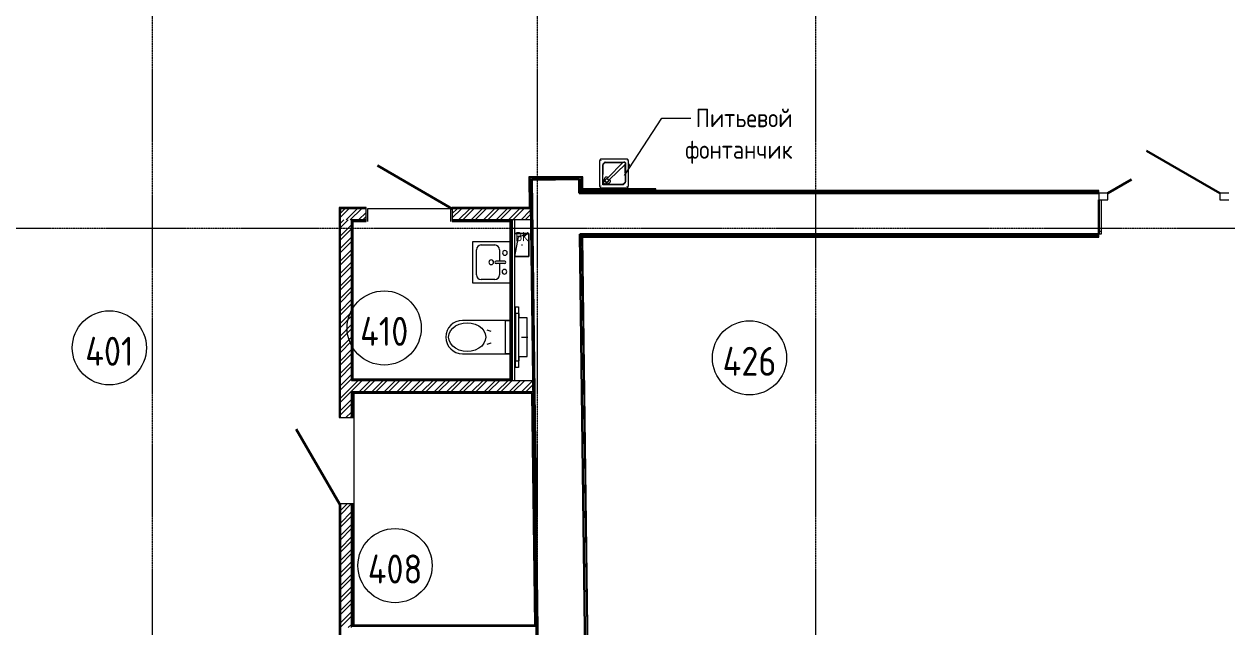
# Model space of a CAD drawing. Header units: millimetres. Extents: x -42533 to 645315, y 3457 to 82611.
# Drawn here: x 418214 to 431186, y 30641 to 37143 of the extents above; entities that cross this region are included whole.
import ezdxf

# ---------------------------------------------------------------- set-up
doc = ezdxf.new("R2010")
doc.units = ezdxf.units.MM
doc.linetypes.add('ADSK_Линия сетки', pattern=[25, 20, -2.5, 0, -2.5])
for name, color, linetype, lineweight in [('Аннотация', 7, 'Continuous', 18), ('Двери', 7, 'Continuous', 9), ('Обобщенные модели', 7, 'Continuous', 18), ('Оси', 253, 'Continuous', 9), ('Перекрытие', 7, 'Continuous', 18), ('Сантехника', 7, 'Continuous', 18), ('Стены наружные', 7, 'Continuous', 18), ('Стены несущие', 7, 'Continuous', 30), ('Стены отделка', 7, 'Continuous', 30), ('Стены штриховка', 7, 'Continuous', 9), ('ШТРИХОВКА', 252, 'Continuous', 15)]:
    doc.layers.add(name, color=color, linetype=linetype, lineweight=lineweight)
doc.layers.add('Линии', color=7, linetype='Continuous', lineweight=9, true_color=0x00a600)
doc.styles.add('GOST Common', font='GOST_Common.ttf', dxfattribs={"width": 0.9, "height": 350})
doc.styles.add('GOST Common_4', font='GOST_Common.ttf', dxfattribs={"width": 0.9, "height": 200})
doc.styles.add('GOST Common_5', font='GOST_Common.ttf', dxfattribs={"width": 0.9, "height": 200})

# ---------------------------------------------------------------- blocks, each defined once
blk = doc.blocks.new('План 4 этажа')
at = {"layer": 'Стены штриховка'}
h = blk.add_hatch(dxfattribs=at)
h.set_pattern_fill('ANSI32', color=8, scale=10)
h.set_pattern_definition([(45, (591.94, 132.37), (-67.3519, 67.3519), []), (45, (636.84, 132.37), (-67.3519, 67.3519), [])])
h.paths.add_polyline_path([(5807.97, 8715.913), (5807.97, 8835.913), (5530.47, 8835.913), (5530.47, 8715.913)])
h.paths.add_polyline_path([(7578.342, 8835.913), (6737.97, 8835.913), (6737.97, 8715.913), (7579.899, 8715.913)])
h = blk.add_hatch(dxfattribs=at)
h.set_pattern_fill('ANSI32', color=8, scale=10)
h.set_pattern_definition([(45, (567.43, 132.37), (-67.3519, 67.3519), []), (45, (612.33, 132.37), (-67.3519, 67.3519), [])])
h.paths.add_polyline_path([(5650.47, 4317.902), (5650.47, 5653.122), (5530.96, 5653.122), (5530.96, 4317.902)])
h.paths.add_polyline_path([(5530.96, 6583.122), (5650.47, 6583.122), (5650.47, 6864.322), (7603.311, 6864.489), (7602.987, 6984.489), (5650.47, 6984.322), (5650.47, 8715.913), (5530.96, 8715.913), (5530.96, 7126.202)])
at = {"layer": 'Аннотация', "color": 8, "lineweight": 9}
for p, q in [((8595.025, 9195.619), (8999.04, 9811.262)), ((8999.04, 9811.262), (9055.317, 9811.262)), ((9055.317, 9811.262), (9311.301, 9811.262))]:
    blk.add_line(p, q, dxfattribs=at)
at = {"layer": 'Двери', "color": 8, "lineweight": 30}
for p, q in [((15016.055, 9002.14), (14223.642, 9459.64)), ((6737.97, 8835.913), (5932.567, 9300.913)), ((13806.055, 9002.14), (14061.533, 9149.64)), ((5520.47, 5653.122), (5055.47, 6458.525))]:
    blk.add_line(p, q, dxfattribs=at)
at = {"layer": 'Двери', "color": 8}
for p, q in [((13711.055, 9002.14), (13711.055, 8932.14)), ((13806.055, 9002.14), (13711.055, 9002.14)), ((13806.055, 8932.14), (13806.055, 9002.14)), ((15016.055, 9002.14), (15016.055, 8932.14)), ((15111.055, 9002.14), (15016.055, 9002.14)), ((13711.055, 8932.14), (13806.055, 8932.14)), ((15016.055, 8932.14), (15111.055, 8932.14))]:
    blk.add_line(p, q, dxfattribs=at)
at = {"layer": 'Линии', "color": 8}
for centre in [(6003.635, 7549.866), (3039.738, 7335.158), (9942.824, 7227.008), (6120.5, 4986.421)]:
    blk.add_circle(centre, 400, dxfattribs=at)
at = {"layer": 'Обобщенные модели', "color": 8}
for p, q in [((7413.964, 8568.902), (7563.964, 8568.902)), ((7563.964, 8568.902), (7413.964, 8568.902)), ((7451.464, 8531.402), (7563.964, 8568.902)), ((7563.964, 8568.902), (7563.964, 8318.902)), ((7563.964, 8318.902), (7563.964, 8568.902)), ((7413.964, 8318.902), (7451.464, 8531.402)), ((7563.964, 8318.902), (7413.964, 8318.902)), ((7413.964, 8318.902), (7563.964, 8318.902))]:
    blk.add_line(p, q, dxfattribs=at)
for start, end in [(0, 180), (180, 0), (60, 165), (195, 270), (300, 0)]:
    blk.add_arc((7488.964, 8443.902), 2.5, start, end, dxfattribs=at)
at = {"layer": 'Оси', "color": 8, "linetype": 'ADSK_Линия сетки'}
for p, q in [((3506.505, -3353.101), (3506.505, 43685.833)), ((7656.505, -3353.101), (7656.505, 21427.463)), ((10656.505, -3353.101), (10656.505, 21427.463)), ((-10052.178, 8624.489), (56511.792, 8624.489))]:
    blk.add_line(p, q, dxfattribs=at)
at = {"layer": 'Перекрытие', "color": 8}
for p, q in [((6722.576, 8835.913), (5822.576, 8835.913)), ((5822.576, 8835.913), (5822.576, 8697.913)), ((6722.576, 8697.913), (6722.576, 8835.913)), ((13736.939, 8932.14), (13736.939, 8562.14)), ((13736.939, 8591.544), (13711.055, 8591.544)), ((13736.939, 8562.14), (13711.055, 8562.14))]:
    blk.add_line(p, q, dxfattribs=at)
at = {"layer": 'Сантехника', "color": 8}
for p, q in [((8326.505, 9350.14), (8326.505, 9082.14)), ((8344.505, 9354.017), (8344.505, 9355.623)), ((8346.306, 9355.872), (8345.131, 9355.872)), ((8346.998, 9353.14), (8345.139, 9353.14)), ((8615.505, 9371.14), (8347.505, 9371.14)), ((8618.505, 9352.505), (8618.505, 9350.647)), ((8636.505, 9082.14), (8636.505, 9350.14)), ((8359.88, 9094.515), (8359.88, 9309.927)), ((8361.767, 9096.402), (8363.664, 9309.927)), ((8363.98, 9319.826), (8377.818, 9333.664)), ((8366.723, 9317.084), (8380.75, 9330.733)), ((8387.718, 9337.765), (8597.255, 9337.765)), ((8387.718, 9333.522), (8574.274, 9331.585)), ((8574.274, 9331.585), (8419.805, 9172.262)), ((8437.872, 9154.194), (8599.247, 9310.639)), ((8586.238, 9336.171), (8574.274, 9331.585)), ((8597.255, 9336.567), (8589.323, 9336.567)), ((8599.247, 9310.639), (8603.911, 9322.805)), ((8599.247, 9310.639), (8600.864, 9124.728)), ((8604.307, 9325.89), (8604.307, 9329.515)), ((8605.505, 9329.312), (8604.307, 9328.114)), ((8604.307, 9328.114), (8605.505, 9329.312)), ((8605.505, 9329.515), (8605.505, 9124.728)), ((8636.551, 9316.168), (8636.551, 9317.642)), ((8636.551, 9316.373), (8636.551, 9315.069)), ((8636.551, 9309.392), (8636.551, 9312.142)), ((8636.551, 9308.842), (8636.551, 9304.442)), ((8636.551, 9308.842), (8636.551, 9304.442)), ((8636.551, 9301.142), (8636.551, 9303.892)), ((8636.551, 9298.214), (8636.551, 9296.91)), ((8636.551, 9295.642), (8636.551, 9297.115)), ((8344.505, 9079.775), (8344.505, 9081.633)), ((8361.767, 9096.402), (8359.88, 9094.515)), ((8575.292, 9094.515), (8359.88, 9094.515)), ((8575.292, 9098.659), (8361.767, 9096.402)), ((8369.377, 9128.753), (8365.941, 9112.95)), ((8380.976, 9166.191), (8365.967, 9132.791)), ((8366.24, 9112.007), (8378.242, 9100.565)), ((8370.77, 9130.347), (8369.619, 9129.196)), ((8385.524, 9133.644), (8370.017, 9129.426)), ((8371.168, 9130.577), (8386.675, 9134.795)), ((8374.908, 9130.757), (8384.066, 9139.914)), ((8379.196, 9100.312), (8394.68, 9104.523)), ((8384.066, 9139.914), (8385.601, 9141.449)), ((8385.601, 9141.449), (8393.54, 9149.388)), ((8398.471, 9121.957), (8386.478, 9133.391)), ((8387.629, 9134.542), (8399.622, 9123.108)), ((8395.088, 9104.758), (8396.238, 9105.909)), ((8395.334, 9105.213), (8398.771, 9121.014)), ((8405.279, 9118.701), (8396.319, 9109.741)), ((8399.922, 9122.165), (8396.485, 9106.364)), ((8398.182, 9100.546), (8431.6, 9115.525)), ((8405.081, 9161.698), (8402.112, 9158.73)), ((8402.317, 9158.515), (8405.002, 9161.613)), ((8406.814, 9120.236), (8405.279, 9118.701)), ((8414.753, 9128.175), (8406.814, 9120.236)), ((8415.645, 9129.067), (8412.35, 9125.772)), ((8426.977, 9139.637), (8423.88, 9136.952)), ((8424.094, 9136.747), (8427.063, 9139.716)), ((8598.184, 9118.049), (8582.192, 9101.615)), ((8601.404, 9114.829), (8585.191, 9098.615)), ((8347.505, 9061.14), (8615.505, 9061.14)), ((8616.011, 9079.14), (8617.87, 9079.14)), ((8617.879, 9076.408), (8616.704, 9076.408)), ((8618.505, 9078.263), (8618.505, 9076.657)), ((6959.87, 8483.013), (7358.964, 8483.013)), ((6959.87, 8033.013), (6959.87, 8483.013)), ((6959.87, 8033.013), (6959.87, 8483.013)), ((6959.87, 8483.013), (7358.964, 8483.013)), ((7048.77, 8444.913), (7194.77, 8444.913)), ((6997.97, 8121.913), (6997.97, 8394.113)), ((7245.57, 8394.113), (7245.57, 8270.713)), ((7302.72, 8270.713), (7210.67, 8270.713)), ((7302.72, 8245.313), (7210.67, 8245.313)), ((7245.57, 8245.313), (7245.57, 8121.913)), ((7194.77, 8071.113), (7048.77, 8071.113)), ((7358.964, 8033.013), (6959.87, 8033.013)), ((7358.964, 8033.013), (6959.87, 8033.013)), ((7420.47, 7123.975), (7420.47, 7778.975)), ((7420.47, 7778.975), (7451.47, 7778.975)), ((7460.47, 7706.475), (7420.47, 7706.475)), ((7420.47, 7706.475), (7420.47, 7196.475)), ((7451.47, 7778.975), (7451.47, 7123.975)), ((7460.47, 7659.475), (7460.47, 7706.475)), ((7545.47, 7659.475), (7460.47, 7659.475)), ((7545.47, 7243.475), (7545.47, 7659.475)), ((7358.964, 7631.475), (6847.649, 7631.475)), ((7310.726, 7271.475), (7310.726, 7631.475)), ((7310.726, 7631.475), (7358.964, 7631.475)), ((7483.77, 7451.475), (7551.77, 7451.475)), ((6847.649, 7271.475), (7358.964, 7271.475)), ((7358.964, 7271.475), (7310.726, 7271.475)), ((7420.47, 7196.475), (7460.47, 7196.475)), ((7460.47, 7243.475), (7545.47, 7243.475)), ((7460.47, 7196.475), (7460.47, 7243.475)), ((7451.47, 7123.975), (7420.47, 7123.975))]:
    blk.add_line(p, q, dxfattribs=at)
at = {"layer": 'Сантехника', "color": 8, "lineweight": 9}
for p, q in [((8636.998, 9316.373), (8636.399, 9315.774)), ((8636.399, 9297.509), (8636.998, 9296.91)), ((8637.596, 9315.774), (8636.998, 9316.373)), ((8636.998, 9306.642), (8636.998, 9316.373)), ((8636.998, 9296.91), (8636.998, 9306.642)), ((8636.998, 9296.91), (8637.596, 9297.509)), ((8638.195, 9316.373), (8637.596, 9315.774)), ((8637.596, 9306.642), (8637.596, 9315.774)), ((8637.596, 9297.509), (8637.596, 9306.642)), ((8637.596, 9297.509), (8638.195, 9296.91)), ((8638.793, 9315.774), (8638.195, 9316.373)), ((8638.195, 9306.642), (8638.195, 9316.373)), ((8638.195, 9296.91), (8638.195, 9306.642)), ((8638.195, 9296.91), (8638.793, 9297.509)), ((8639.392, 9316.373), (8638.793, 9315.774)), ((8638.793, 9306.642), (8638.793, 9315.774)), ((8638.793, 9297.509), (8638.793, 9306.642)), ((8638.793, 9297.509), (8639.392, 9296.91)), ((8639.991, 9315.774), (8639.392, 9316.373)), ((8639.392, 9306.642), (8639.392, 9316.373)), ((8639.392, 9296.91), (8639.392, 9306.642)), ((8639.392, 9296.91), (8639.991, 9297.509)), ((8640.589, 9316.373), (8639.991, 9315.774)), ((8639.991, 9306.642), (8639.991, 9315.774)), ((8639.991, 9297.509), (8639.991, 9306.642)), ((8639.991, 9297.509), (8640.589, 9296.91)), ((8641.188, 9315.774), (8640.589, 9316.373)), ((8640.589, 9306.642), (8640.589, 9316.373)), ((8640.589, 9296.91), (8640.589, 9306.642)), ((8640.589, 9296.91), (8641.188, 9297.509)), ((8641.786, 9316.373), (8641.188, 9315.774)), ((8641.188, 9306.642), (8641.188, 9315.774)), ((8641.188, 9297.509), (8641.188, 9306.642)), ((8641.188, 9297.509), (8641.786, 9296.91)), ((8642.385, 9315.774), (8641.786, 9316.373)), ((8641.786, 9306.642), (8641.786, 9316.373)), ((8641.786, 9296.91), (8641.786, 9306.642)), ((8641.786, 9296.91), (8642.385, 9297.509)), ((8642.984, 9316.373), (8642.385, 9315.774)), ((8642.385, 9306.642), (8642.385, 9315.774)), ((8642.385, 9297.509), (8642.385, 9306.642)), ((8642.385, 9297.509), (8642.984, 9296.91)), ((8643.582, 9315.774), (8642.984, 9316.373)), ((8642.984, 9306.642), (8642.984, 9316.373)), ((8642.984, 9296.91), (8642.984, 9306.642)), ((8642.984, 9296.91), (8643.582, 9297.509)), ((8644.181, 9316.373), (8643.582, 9315.774)), ((8643.582, 9306.642), (8643.582, 9315.774)), ((8643.582, 9297.509), (8643.582, 9306.642)), ((8643.582, 9297.509), (8644.181, 9296.91)), ((8644.779, 9315.774), (8644.181, 9316.373)), ((8644.181, 9306.642), (8644.181, 9316.373)), ((8644.181, 9296.91), (8644.181, 9306.642)), ((8644.181, 9296.91), (8644.779, 9297.509)), ((8645.378, 9316.373), (8644.779, 9315.774)), ((8644.779, 9306.642), (8644.779, 9315.774)), ((8644.779, 9297.509), (8644.779, 9306.642)), ((8644.779, 9297.509), (8645.378, 9296.91)), ((8645.977, 9315.774), (8645.378, 9316.373)), ((8645.378, 9306.642), (8645.378, 9316.373)), ((8645.378, 9296.91), (8645.378, 9306.642)), ((8645.378, 9296.91), (8645.977, 9297.509)), ((8646.575, 9316.373), (8645.977, 9315.774)), ((8645.977, 9306.642), (8645.977, 9315.774)), ((8645.977, 9297.509), (8645.977, 9306.642)), ((8645.977, 9297.509), (8646.575, 9296.91)), ((8646.575, 9306.642), (8646.575, 9316.373)), ((8646.575, 9314.142), (8646.575, 9306.642)), ((8646.575, 9306.642), (8646.575, 9299.142)), ((8646.575, 9296.91), (8646.575, 9306.642))]:
    blk.add_line(p, q, dxfattribs=at)
at = {"layer": 'Сантехника', "color": 8, "flags": 128}
for points in [[(8347.505, 9371.14), (8346.665, 9371.123), (8345.827, 9371.073), (8344.991, 9370.989), (8344.159, 9370.872), (8343.333, 9370.721), (8342.513, 9370.538), (8341.701, 9370.322), (8340.899, 9370.074), (8340.107, 9369.794), (8339.327, 9369.482), (8338.56, 9369.14), (8337.807, 9368.767), (8337.07, 9368.364), (8336.35, 9367.932), (8335.647, 9367.472), (8334.964, 9366.984), (8334.3, 9366.469), (8333.658, 9365.928), (8333.037, 9365.362), (8332.44, 9364.771), (8331.867, 9364.157), (8331.319, 9363.52), (8330.797, 9362.862), (8330.302, 9362.184), (8329.834, 9361.486), (8329.394, 9360.771), (8328.984, 9360.038), (8328.603, 9359.289), (8328.252, 9358.526), (8327.932, 9357.749), (8327.643, 9356.961), (8327.386, 9356.161), (8327.162, 9355.352), (8326.97, 9354.534), (8326.81, 9353.709), (8326.684, 9352.879), (8326.591, 9352.044), (8326.532, 9351.206), (8326.506, 9350.367), (8326.505, 9350.14)], [(8636.505, 9350.14), (8636.488, 9350.98), (8636.438, 9351.818), (8636.354, 9352.654), (8636.237, 9353.486), (8636.086, 9354.312), (8635.903, 9355.132), (8635.687, 9355.943), (8635.439, 9356.746), (8635.159, 9357.538), (8634.847, 9358.318), (8634.505, 9359.085), (8634.132, 9359.837), (8633.729, 9360.574), (8633.297, 9361.295), (8632.837, 9361.997), (8632.349, 9362.681), (8631.834, 9363.345), (8631.293, 9363.987), (8630.726, 9364.607), (8630.136, 9365.204), (8629.521, 9365.777), (8628.885, 9366.325), (8628.227, 9366.848), (8627.549, 9367.343), (8626.851, 9367.811), (8626.135, 9368.25), (8625.403, 9368.661), (8624.654, 9369.042), (8623.891, 9369.393), (8623.114, 9369.713), (8622.325, 9370.001), (8621.526, 9370.258), (8620.716, 9370.483), (8619.899, 9370.675), (8619.074, 9370.834), (8618.244, 9370.961), (8617.409, 9371.053), (8616.571, 9371.113), (8615.731, 9371.139), (8615.505, 9371.14)], [(8589.323, 9336.567), (8588.723, 9336.555), (8588.124, 9336.518), (8587.552, 9336.458), (8587.033, 9336.378), (8586.588, 9336.281), (8586.238, 9336.171)], [(8603.911, 9322.805), (8604.021, 9323.155), (8604.117, 9323.6), (8604.198, 9324.119), (8604.257, 9324.691), (8604.294, 9325.29), (8604.307, 9325.89)], [(8326.505, 9082.14), (8326.522, 9081.3), (8326.572, 9080.462), (8326.656, 9079.626), (8326.773, 9078.794), (8326.923, 9077.968), (8327.107, 9077.148), (8327.323, 9076.336), (8327.571, 9075.534), (8327.851, 9074.742), (8328.162, 9073.962), (8328.505, 9073.195), (8328.878, 9072.443), (8329.281, 9071.705), (8329.712, 9070.985), (8330.173, 9070.282), (8330.661, 9069.599), (8331.176, 9068.935), (8331.717, 9068.293), (8332.283, 9067.673), (8332.874, 9067.075), (8333.488, 9066.502), (8334.125, 9065.954), (8334.783, 9065.432), (8335.461, 9064.937), (8336.158, 9064.469), (8336.874, 9064.029), (8337.607, 9063.619), (8338.355, 9063.238), (8339.119, 9062.887), (8339.895, 9062.567), (8340.684, 9062.278), (8341.484, 9062.022), (8342.293, 9061.797), (8343.111, 9061.605), (8343.935, 9061.446), (8344.766, 9061.319), (8345.601, 9061.226), (8346.438, 9061.167), (8347.278, 9061.141), (8347.505, 9061.14)], [(8405.002, 9161.613), (8405.37, 9161.92), (8405.84, 9162.096), (8406.385, 9162.132), (8406.977, 9162.026), (8407.58, 9161.783)], [(8407.58, 9161.783), (8413.466, 9158.133), (8418.86, 9153.495), (8423.497, 9148.101), (8427.148, 9142.216)], [(8427.148, 9142.216), (8427.391, 9141.612), (8427.497, 9141.021), (8427.461, 9140.475), (8427.284, 9140.005), (8426.977, 9139.637)], [(8615.505, 9061.14), (8616.345, 9061.157), (8617.183, 9061.207), (8618.019, 9061.291), (8618.85, 9061.408), (8619.677, 9061.559), (8620.497, 9061.742), (8621.308, 9061.958), (8622.111, 9062.206), (8622.903, 9062.486), (8623.683, 9062.798), (8624.449, 9063.14), (8625.202, 9063.513), (8625.939, 9063.916), (8626.66, 9064.348), (8627.362, 9064.808), (8628.046, 9065.296), (8628.709, 9065.811), (8629.352, 9066.352), (8629.972, 9066.918), (8630.569, 9067.509), (8631.142, 9068.123), (8631.69, 9068.76), (8632.212, 9069.418), (8632.708, 9070.096), (8633.176, 9070.794), (8633.615, 9071.509), (8634.026, 9072.242), (8634.407, 9072.991), (8634.758, 9073.754), (8635.078, 9074.53), (8635.366, 9075.319), (8635.623, 9076.119), (8635.848, 9076.928), (8636.04, 9077.746), (8636.199, 9078.571), (8636.325, 9079.401), (8636.418, 9080.236), (8636.478, 9081.074), (8636.504, 9081.913), (8636.505, 9082.14)], [(6698.226, 7451.475), (6703.241, 7485.966), (6718.032, 7518.727), (6741.86, 7548.116), (6773.528, 7572.659), (6811.449, 7591.125), (6853.722, 7602.589), (6898.226, 7606.475), (6942.73, 7602.589), (6985.003, 7591.125), (7022.924, 7572.659), (7054.592, 7548.116), (7078.42, 7518.727), (7093.212, 7485.966), (7098.226, 7451.475)], [(7158.503, 7513.215), (7123.083, 7523.136), (7114.454, 7526.471)], [(7098.226, 7451.475), (7093.212, 7416.985), (7078.42, 7384.223), (7054.592, 7354.834), (7022.924, 7330.291), (6985.003, 7311.825), (6942.73, 7300.361), (6898.226, 7296.475), (6853.722, 7300.361), (6811.449, 7311.825), (6773.528, 7330.291), (6741.86, 7354.834), (6718.032, 7384.223), (6703.241, 7416.985), (6698.226, 7451.475)], [(7114.454, 7376.48), (7155.854, 7389.2), (7158.503, 7389.736)]]:
    blk.add_lwpolyline(points, dxfattribs=at)
at = {"layer": 'Сантехника', "color": 8}
for centre, radius, start, end in [((8347.505, 9350.14), 21, 140.2839947, 180), ((8347.505, 9350.14), 21, 113.6770968, 135.8149915), ((8347.505, 9350.14), 21, 102.50393, 111.3737144), ((8347.505, 9350.14), 21, 90, 97.6171567), ((8615.505, 9350.14), 21, 50.2839947, 90), ((8615.505, 9350.14), 21, 23.6770968, 45.8149915), ((8621.005, 9353.134), 13, 32.0346135, 42.0600838), ((8615.505, 9350.14), 21, 12.50393, 21.3737144), ((8615.505, 9350.14), 21, 0, 6.8437755), ((8373.88, 9309.927), 14, 135, 180), ((8387.718, 9323.765), 14, 90, 135), ((8597.255, 9329.515), 8.25, 0, 90), ((8597.255, 9329.515), 7.052, 0, 90), ((8347.505, 9082.14), 21, 180, 187.6171567), ((8575.292, 9108.515), 14, 270, 315), ((8591.505, 9124.728), 14, 315, 0), ((8615.505, 9082.14), 21, 320.2839947, 0), ((8347.505, 9082.14), 21, 192.50393, 201.3737144), ((8347.505, 9082.14), 21, 203.6770968, 225.8149915), ((8342.005, 9079.145), 13, 212.0346135, 222.0600838), ((8347.505, 9082.14), 21, 230.2839947, 270), ((8615.505, 9082.14), 21, 270, 277.6171567), ((8615.505, 9082.14), 21, 282.50393, 291.3737144), ((8615.505, 9082.14), 21, 293.6770968, 315.8149915), ((7048.77, 8394.113), 50.8, 90, 180), ((7194.77, 8394.113), 50.8, 0, 90), ((7304.838, 8359.613), 25.4, 90, 270), ((7304.838, 8359.613), 25.4, 270, 90), ((7157.525, 8258.013), 25.4, 90, 270), ((7157.525, 8258.013), 25.4, 270, 90), ((7210.67, 8258.013), 12.7, 90, 270), ((7299.641, 8156.413), 25.4, 90, 270), ((7299.641, 8156.413), 25.4, 270, 90), ((7302.72, 8258.013), 12.7, 270, 90), ((7048.77, 8121.913), 50.8, 180, 270), ((7194.77, 8121.913), 50.8, 270, 0), ((6847.649, 7451.475), 180, 90, 270)]:
    blk.add_arc(centre, radius, start, end, dxfattribs=at)
for centre, major_axis, ratio, start_param, end_param in [((8382.362, 9116.998), (10.891, -10.891), 0.951056516, 1.570796327, 4.71238898), ((8366.895, 9112.697), (0.707, -0.707), 0.951056516, 3.6902718, 4.737469351), ((8370.309, 9128.506), (0.691, -0.691), 0.951056516, 2.643074249, 3.6902718), ((8382.362, 9116.998), (10.891, -10.891), 0.951056516, 4.71238898, 7.853981634), ((8378.896, 9101.255), (0.707, -0.707), 0.951056516, 4.737469351, 5.784666902), ((8385.823, 9132.701), (0.707, -0.707), 0.951056516, 1.595876698, 2.643074249), ((8386.974, 9133.852), (0.707, -0.707), 0.951056516, 1.595876698, 2.643074249), ((8162.637, 9380.291), (230.903, -230.903), 0.669130606, 0, 0.057472209), ((8394.38, 9105.465), (0.707, -0.707), 0.951056516, 5.784666902, 6.831864454), ((8397.817, 9121.267), (0.707, -0.707), 0.951056516, 0.548679146, 1.595876698), ((8398.968, 9122.418), (0.707, -0.707), 0.951056516, 0.548679146, 1.595876698), ((8404.233, 9156.608), (2.121, -2.121), 0.669130606, 2.016203515, 3.199064863), ((8400.671, 9135.306), (22.71, -22.71), 0.669130606, 1.125389138, 2.016203515), ((8645.656, 8897.272), (230.903, -230.903), 0.669130606, 3.084120444, 3.141592654), ((8421.973, 9138.868), (2.121, -2.121), 0.669130606, 6.225713098, 7.408574446)]:
    blk.add_ellipse(centre, major_axis=major_axis, ratio=ratio, start_param=start_param, end_param=end_param, dxfattribs=at)
for points in [[(8363.664, 9309.927), (8363.676, 9310.835), (8363.919, 9312.577), (8364.984, 9315.068), (8366.075, 9316.447), (8366.723, 9317.084)], [(8380.75, 9330.733), (8381.379, 9331.34), (8382.735, 9332.356), (8385.158, 9333.327), (8386.843, 9333.527), (8387.718, 9333.522)], [(8413.059, 9172.188), (8411.896, 9173.328), (8409.387, 9175.272), (8404.959, 9177.237), (8400.214, 9178.079), (8395.401, 9177.766), (8390.804, 9176.313), (8386.689, 9173.812), (8383.278, 9170.382), (8381.646, 9167.669), (8380.976, 9166.191)], [(8431.6, 9115.525), (8433.078, 9116.193), (8435.789, 9117.82), (8439.219, 9121.215), (8441.729, 9125.312), (8443.199, 9129.892), (8443.538, 9134.692), (8442.73, 9139.431), (8440.805, 9143.862), (8438.891, 9146.379), (8437.766, 9147.549)], [(8582.192, 9101.615), (8581.579, 9100.991), (8580.249, 9099.939), (8577.848, 9098.909), (8576.168, 9098.672), (8575.292, 9098.659)], [(8600.864, 9124.728), (8600.868, 9123.889), (8600.674, 9122.274), (8599.741, 9119.952), (8598.766, 9118.652), (8598.184, 9118.049)]]:
    blk.add_open_spline(points, degree=3, dxfattribs=at)
for points, knots in [([(8365.967, 9132.791), (8365.153, 9130.964), (8363.992, 9127.242), (8363.574, 9120.429), (8364.712, 9115.701), (8365.833, 9113.107)], [-1, -1, -1, -1, -0.9, -0.8, -0.6559474038, -0.6559474038, -0.6559474038, -0.6559474038]), ([(8366.586, 9111.524), (8366.823, 9111.069), (8368.996, 9107.199), (8372.846, 9103.349), (8377.06, 9101.093), (8377.828, 9100.732)], [-0.6261624964, -0.6261624964, -0.6261624964, -0.6261624964, -0.6, -0.4, -0.3568135294, -0.3568135294, -0.3568135294, -0.3568135294]), ([(8379.134, 9100.164), (8379.728, 9099.925), (8382.182, 9099.052), (8386.699, 9098.22), (8392.639, 9098.579), (8396.357, 9099.735), (8398.182, 9100.546)], [-0.3326133606, -0.3326133606, -0.3326133606, -0.3326133606, -0.3, -0.2, -0.1, 0, 0, 0, 0]), ([(8419.805, 9172.262), (8419.21, 9171.652), (8418.118, 9171.005), (8416.45, 9170.762), (8414.776, 9170.967), (8413.669, 9171.591), (8413.059, 9172.188)], [-1, -1, -1, -1, -0.666666667, -0.5, -0.333333333, 0, 0, 0, 0]), ([(8437.766, 9147.549), (8437.186, 9148.154), (8436.581, 9149.248), (8436.389, 9150.896), (8436.634, 9152.536), (8437.273, 9153.609), (8437.872, 9154.194)], [-1, -1, -1, -1, -0.666666667, -0.5, -0.333333333, 0, 0, 0, 0])]:
    blk.add_open_spline(points, degree=3, knots=knots, dxfattribs=at)
at = {"layer": 'Стены наружные', "color": 8}
blk.add_line((5680.47, 4341.902), (5680.47, 6848.975), dxfattribs=at)
at = {"layer": 'Стены несущие', "color": 8}
for p, q in [((8104.239, 9155.436), (7594.282, 9148.817)), ((7594.282, 9148.817), (7679.131, 2611.144)), ((8106.229, 9002.14), (8104.239, 9155.436)), ((13711.055, 9002.14), (8106.229, 9002.14)), ((13711.055, 8562.14), (13711.055, 8932.14)), ((13711.055, 8562.14), (8111.939, 8562.14)), ((8188.772, 2642.133), (8111.939, 8562.14))]:
    blk.add_line(p, q, dxfattribs=at)
at = {"layer": 'Стены отделка', "color": 8, "lineweight": 9}
for p, q in [((7561.889, 9178.902), (7566.185, 8847.913)), ((8141.939, 9180.902), (7563.863, 9180.902)), ((7574.02, 9168.902), (7683.089, 765.008)), ((7574.02, 9168.902), (8131.939, 9168.902)), ((7574.28, 9168.902), (7574.28, 9148.902)), ((8131.939, 9148.902), (7574.28, 9148.902)), ((7594.282, 9148.817), (7574.284, 9148.558)), ((7703.087, 765.267), (7594.282, 9148.817)), ((8111.939, 9148.902), (8111.939, 9002.14)), ((8131.939, 9002.14), (8131.939, 9168.902)), ((8143.939, 9050.14), (8143.939, 9178.902)), ((8931.939, 9022.14), (8131.939, 9022.14)), ((8931.939, 9050.14), (8143.939, 9050.14)), ((8931.939, 9034.14), (8931.939, 9050.14)), ((13711.055, 9034.14), (8931.939, 9034.14)), ((8935.939, 9022.14), (10335.939, 9022.14)), ((13711.055, 9002.14), (13711.055, 9034.14)), ((5518.47, 8845.913), (5518.47, 6583.122)), ((5807.97, 8847.913), (5520.47, 8847.913)), ((5530.47, 8835.913), (5530.47, 8810.913)), ((5807.97, 8697.913), (5807.97, 8847.913)), ((6737.97, 8847.913), (6737.97, 8697.913)), ((7566.185, 8847.913), (6737.97, 8847.913)), ((5658.47, 6999.322), (5658.47, 8707.913)), ((5668.47, 8697.913), (5807.97, 8697.913)), ((5668.47, 6984.322), (5668.47, 8697.913)), ((6737.97, 8697.913), (7358.964, 8697.913)), ((7358.964, 8697.913), (7358.964, 6998.975)), ((7373.964, 8715.913), (7373.964, 6983.975)), ((7413.964, 6983.975), (7413.964, 8715.913)), ((8131.938, 8562.399), (8111.939, 8562.14)), ((8131.938, 8562.399), (8208.514, 2662.133)), ((8131.939, 8562.14), (8131.939, 8542.14)), ((13711.055, 8530.14), (13711.055, 8562.14)), ((8142.202, 8542.14), (8132.201, 8542.14)), ((8220.359, 2674.133), (8144.357, 8530.14)), ((8144.357, 8530.14), (13711.055, 8530.14)), ((10335.939, 8542.14), (8935.939, 8542.14)), ((5650.47, 6984.322), (7602.372, 6984.322)), ((5668.47, 6999.322), (7358.964, 6999.322)), ((5650.47, 6864.322), (7603.93, 6864.322)), ((7603.995, 6859.322), (5656.47, 6859.322)), ((5668.47, 6583.122), (5668.47, 6847.322)), ((5668.47, 6847.322), (7592.155, 6847.313)), ((7592.155, 6847.322), (7624.64, 4343.902)), ((5518.47, 6583.122), (5668.47, 6583.122)), ((5518.47, 5653.122), (5518.47, 2253.21)), ((5668.47, 5653.122), (5518.47, 5653.122)), ((5668.47, 4343.902), (5668.47, 5653.122)), ((5650.47, 4331.902), (7636.797, 4331.902)), ((7624.64, 4343.902), (5668.47, 4343.902))]:
    blk.add_line(p, q, dxfattribs=at)
at = {"layer": 'Стены штриховка', "color": 8}
for p, q in [((7563.863, 9180.902), (7561.863, 9180.902)), ((7561.863, 9180.902), (7561.889, 9178.902)), ((8143.939, 9178.902), (7561.889, 9178.902)), ((7563.863, 9180.902), (7568.211, 8845.913)), ((8141.939, 9050.14), (8141.939, 9180.902)), ((8143.939, 9180.902), (8141.939, 9180.902)), ((8143.939, 9178.902), (8143.939, 9180.902)), ((8131.939, 9050.14), (8143.939, 9050.14)), ((8931.939, 9041.14), (8131.939, 9041.14)), ((13711.055, 9032.14), (8131.939, 9032.14)), ((8931.939, 9034.14), (8931.939, 9032.14)), ((8931.939, 9022.14), (8935.939, 9022.14)), ((10335.939, 9022.14), (13711.055, 9022.14)), ((5520.47, 8847.913), (5518.47, 8847.913)), ((5518.47, 8847.913), (5518.47, 8845.913)), ((5807.97, 8845.913), (5518.47, 8845.913)), ((5520.47, 8847.913), (5520.47, 6583.122)), ((5807.97, 8835.913), (5530.47, 8835.913)), ((7568.211, 8845.913), (6737.97, 8845.913)), ((7578.358, 8835.913), (6737.97, 8835.913)), ((5530.47, 6583.122), (5530.47, 8810.913)), ((5807.97, 8715.913), (5650.47, 8715.913)), ((5650.47, 6984.322), (5650.47, 8715.913)), ((5658.47, 8707.913), (5807.97, 8707.913)), ((7579.917, 8715.913), (6737.97, 8715.913)), ((6737.97, 8707.913), (7367.964, 8707.913)), ((7367.964, 6991.475), (7367.964, 8707.913)), ((7386.964, 6983.975), (7386.964, 8715.913)), ((8935.939, 8542.14), (8142.202, 8542.14)), ((8218.385, 2672.133), (8142.331, 8532.14)), ((8142.331, 8532.14), (13711.055, 8532.14)), ((13711.055, 8542.14), (10335.939, 8542.14)), ((5658.47, 6993.322), (5658.47, 6999.322)), ((5658.47, 6993.322), (7367.964, 6993.322)), ((5650.47, 6583.122), (5650.47, 6864.322)), ((5656.47, 6583.122), (5656.47, 6859.322)), ((5666.47, 6583.122), (5666.47, 6849.322)), ((7594.128, 6849.317), (5666.47, 6849.322)), ((7594.128, 6849.322), (7626.666, 4341.902)), ((5520.47, 2253.21), (5520.47, 5653.122)), ((5530.47, 5653.122), (5530.47, 4203.427)), ((5650.47, 4317.902), (5650.47, 5653.122)), ((5666.47, 4341.902), (5666.47, 5653.122)), ((7626.666, 4341.902), (5666.47, 4341.902))]:
    blk.add_line(p, q, dxfattribs=at)
at = {"layer": 'Аннотация', "color": 8, "lineweight": 9, "line_spacing_factor": 1.022766}
for s, insert, char_height, width, attachment_point, style in [('\\pxqr,t1.8,3.6,5.4,7.2,9,10.8,12.6,14.4,16.2,18,19.8,21.6,23.4,25.2,27,28.8,30.6,32.4,34.2,36,37.8,39.6,41.4,43.2,45,46.8,48.6,50.4,52.2,54,55.8,57.6;{Питьевой фонтанчик}', (10407.117, 9915.385), 200, 1351.8, 3, 'GOST Common_5'), ('\\pxt3.6,7.2,10.8,14.4,18,21.6,25.2,28.8,32.4,36,39.6,43.2,46.8,50.4,54,57.6,61.2,64.8,68.4,72,75.6,79.2,82.8,86.4,90,93.6,97.2,100.8,104.4,108,111.6,115.2;{ВК}', (7419.542, 8585.364), 100, 156.348, 1, 'GOST Common_4'), ('410', (6003.635, 7512.918), 312.5, 520.21112, 5, 'GOST Common'), ('401', (3039.738, 7298.21), 312.5, 520.21112, 5, 'GOST Common'), ('426', (9942.824, 7190.06), 312.5, 520.21112, 5, 'GOST Common'), ('408', (6120.5, 4949.473), 312.5, 520.21112, 5, 'GOST Common')]:
    blk.add_mtext(s, dxfattribs=dict(at, insert=insert, char_height=char_height, width=width, attachment_point=attachment_point, style=style))

msp = doc.modelspace()

# ---------------------------------------------------------------- block references
at = {"layer": 'ШТРИХОВКА'}
msp.add_blockref('План 4 этажа', (416094.2, 26315.8), dxfattribs=at)

doc.saveas('drawing.dxf')
